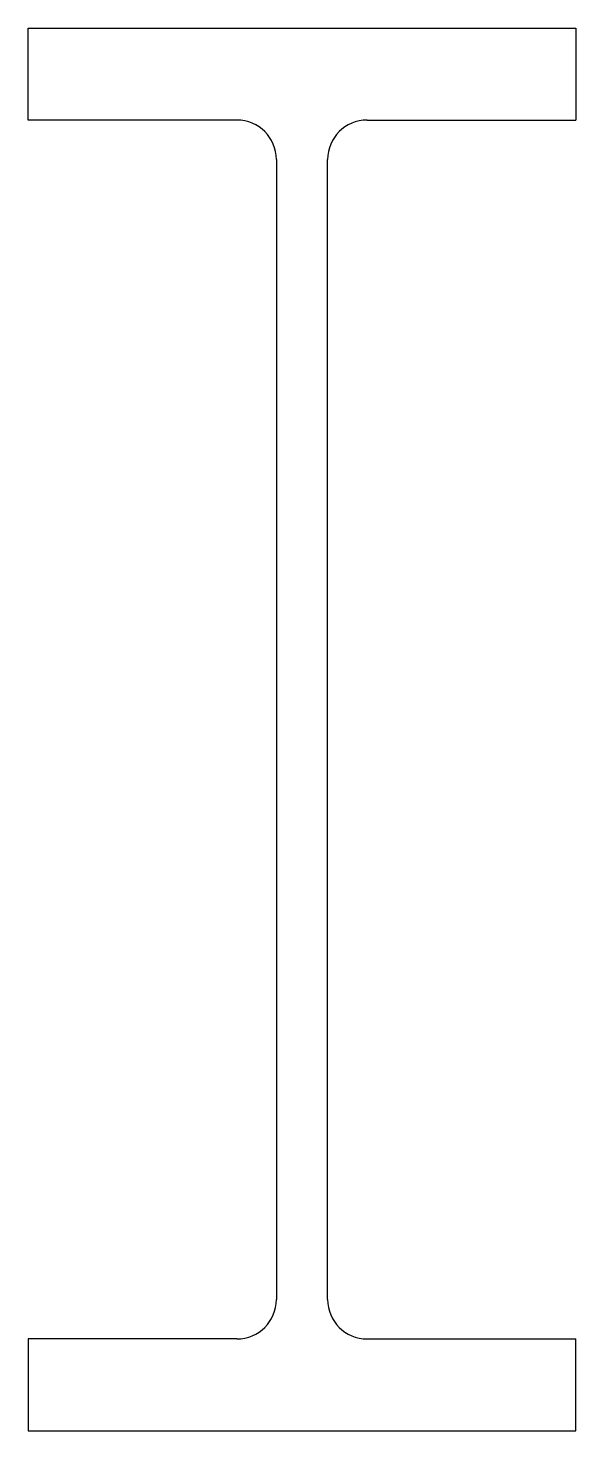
# Model space of a CAD drawing. Extents: x 0 to 417, y 0 to 1068.
import ezdxf

# ---------------------------------------------------------------- set-up
doc = ezdxf.new("R2010")
doc.units = 0
doc.layers.get('0').update_dxf_attribs({"linetype": 'CONTINUOUS'})

msp = doc.modelspace()

# ---------------------------------------------------------------- linework, layer by layer
for p, q in [((0, 1068), (417, 1068)), ((0, 998), (0, 1068)), ((417, 1068), (417, 998)), ((159, 998), (0, 998)), ((258, 998), (417, 998)), ((189, 968), (189, 100)), ((228, 100), (228, 968)), ((159, 70), (0, 70)), ((0, 70), (0, 0)), ((258, 70), (417, 70)), ((417, 0), (417, 70)), ((0, 0), (417, 0))]:
    msp.add_line(p, q)
for centre, start, end in [((159, 968), 0, 90), ((258, 968), 90, 180), ((159, 100), 270, 0), ((258, 100), 180, 270)]:
    msp.add_arc(centre, 30, start, end)

doc.saveas('drawing.dxf')
